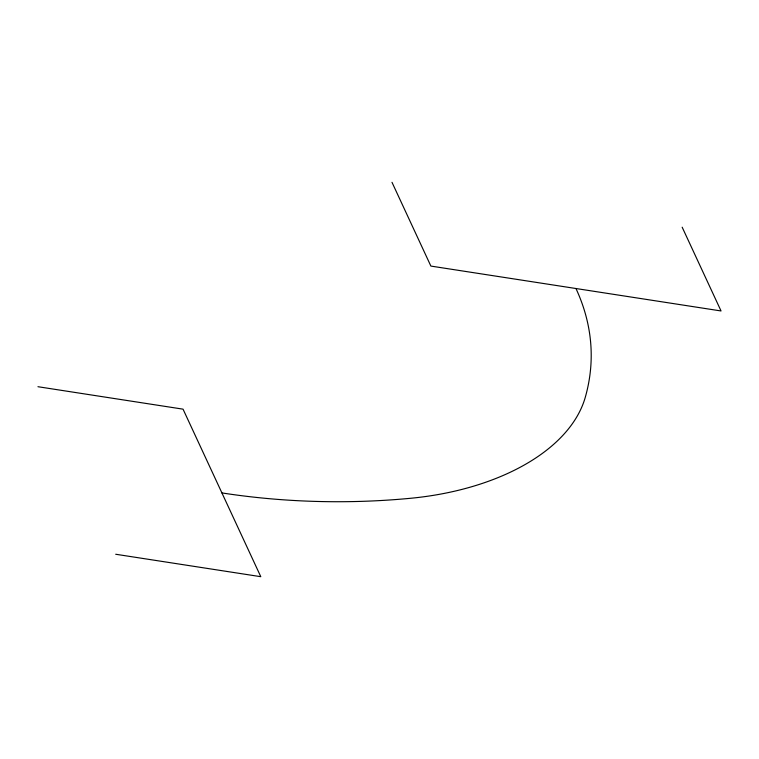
<?xml version="1.0" encoding="UTF-8"?>
<svg xmlns="http://www.w3.org/2000/svg" width="759" height="759" viewBox="0 0 759 759"><rect width="100%" height="100%" fill="white"/><g stroke="black" fill="none" stroke-linecap="round" stroke-linejoin="round"><path stroke-width="1.14" d="M37.95 386.711L183.042 409.158L260.792 576.688L115.7 554.25M682.17 227.197L721.05 310.962L430.875 266.077L391.995 182.312M221.913 492.923A447.43 258.316 0 0 0 410.353 498.302A212.178 122.493 0 0 0 585.274 397.318A447.43 258.316 0 0 0 575.958 288.524"/></g></svg>
